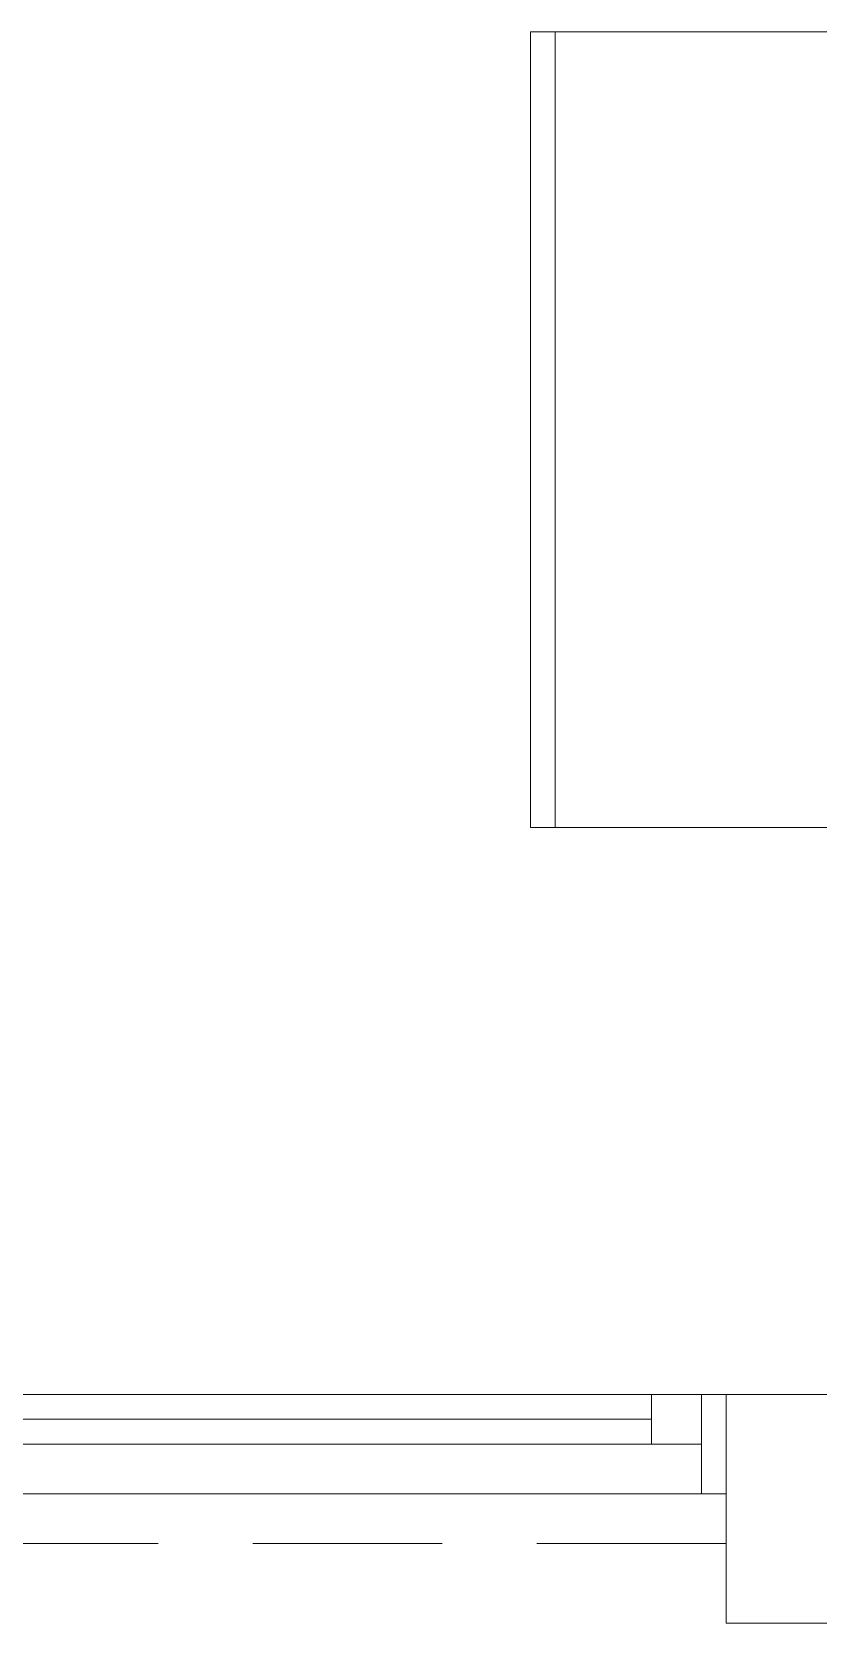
# Model space of a CAD drawing. Header units: millimetres. Extents: x -2143172 to 5255, y -610845 to 279739.
# Drawn here: x -1226559 to -1225768, y -32765 to -31165 of the extents above; entities that cross this region are included whole.
import ezdxf

# ---------------------------------------------------------------- set-up
doc = ezdxf.new("R2010")
doc.units = ezdxf.units.MM
doc.header["$LTSCALE"] = 30
doc.linetypes.add('HIDDEN', pattern=[9.525, 6.35, -3.175])
doc.linetypes.add('HIDDEN2', pattern=[0.1875, 0.125, -0.0625])
doc.layers.get('0').update_dxf_attribs({"lineweight": 5})
for name, color, linetype, lineweight in [('Aluminum', 7, 'Continuous', 5), ('LOADING', 163, 'Continuous', 5), ('Proj', 7, 'HIDDEN2', 5), ('Walls', 32, 'Continuous', 5)]:
    doc.layers.add(name, color=color, linetype=linetype, lineweight=lineweight)

# ---------------------------------------------------------------- blocks, each defined once
blk = doc.blocks.new('GF21027-P')
at = {"color": 0}
for p, q in [((0.4, 0.4), (-0.4, 0.4)), ((-0.4, 0.4), (-0.4, 0)), ((0.4, 0), (0.4, 0.4)), ((-0.4, 0.025), (0.4, 0.025)), ((-0.4, 0), (0.4, 0))]:
    blk.add_line(p, q, dxfattribs=at)

msp = doc.modelspace()

# ---------------------------------------------------------------- linework, layer by layer
at = {"layer": 'Aluminum'}
for p, q in [((-1227360.9, -32534.7), (-1225860.9, -32534.7)), ((-1225935.9, -32584.7), (-1225935.9, -32534.7)), ((-1225885.9, -32634.7), (-1225885.9, -32534.7)), ((-1225935.9, -32559.7), (-1227285.9, -32559.7)), ((-1227335.9, -32584.7), (-1225885.9, -32584.7)), ((-1227360.9, -32634.7), (-1225860.9, -32634.7))]:
    msp.add_line(p, q, dxfattribs=at)
at = {"layer": 'Proj', "linetype": 'HIDDEN'}
msp.add_line((-1225860.9, -32684.7), (-1227360.9, -32684.7), dxfattribs=at)
at = {"layer": 'Walls'}
for p, q in [((-1225860.9, -32534.7), (-1225640.9, -32534.7)), ((-1225860.9, -32764.7), (-1225860.9, -32534.7))]:
    msp.add_line(p, q, dxfattribs=at)
msp.add_lwpolyline([(-1225860.9, -32764.7), (-1224130.9, -32764.7)], dxfattribs=at)

# ---------------------------------------------------------------- block references
at = {"layer": 'LOADING', "color": 1, "xscale": 1000, "yscale": 1000, "zscale": 1000, "rotation": 270.0000000209117}
msp.add_blockref('GF21027-P', (-1226057.9, -31564.8, -0.1), dxfattribs=at)

doc.saveas('drawing.dxf')
